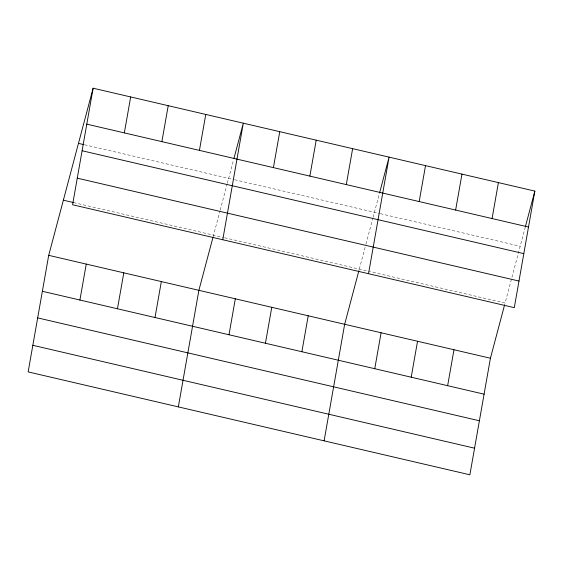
<?xml version="1.0" encoding="UTF-8"?>
<svg xmlns="http://www.w3.org/2000/svg" width="563" height="563" viewBox="0 0 563 563"><rect width="100%" height="100%" fill="white"/><g stroke="black" fill="none" stroke-linecap="round" stroke-linejoin="round"><path stroke-width="0.42" stroke-dasharray="2.81 2.11" d="M213.103 236.84L219.992 210.935M220.21 210.098L227.1 184.192M227.318 183.355L233.539 159.955M359.314 269.121L365.76 244.891M365.978 244.053L372.868 218.148M373.086 217.311L379.307 193.911M525.3 227.03L505.081 303.077L370.334 271.69M84.443 144.747L233.736 179.527M234.588 179.724L379.504 213.483M380.356 213.68L520.191 246.249M73.605 202.574L223.722 237.537M224.567 237.734L369.483 271.493"/><path stroke-width="0.84" d="M93.127 88.201L72.578 204.763L514.293 307.658L534.85 191.096L93.127 88.201L48.707 255.342L28.15 371.904L469.873 474.799L490.422 358.237L504.638 304.752M79.911 300.03L86.252 264.089M124.339 132.889L130.679 96.949M117.456 308.777L123.797 272.837M161.884 141.637L168.224 105.696M155.001 317.525L161.342 281.577M199.429 150.384L205.769 114.437M178.337 406.887L198.887 290.325L212.884 237.677M222.765 239.747L243.315 123.184L233.983 158.287M228.993 334.76L235.327 298.812M273.421 167.619L279.755 131.672M265.433 343.247L271.774 307.299M309.861 176.106L316.202 140.166M301.874 351.734L308.214 315.794M346.301 184.594L352.642 148.653M324.105 440.843L344.655 324.281L358.87 270.796M368.533 273.702L389.082 157.14L379.532 193.074M374.761 368.709L381.095 332.768M419.189 201.568L425.522 165.628M411.201 377.203L417.542 341.255M455.629 210.062L461.97 174.115M447.641 385.69L453.982 349.743M492.069 218.55L498.41 182.609M525.518 226.192L534.85 191.096M86.793 124.149L528.509 227.037M78.468 143.361L83.591 144.55M82.099 150.75L523.822 253.639M77.265 178.161L518.987 281.05M63.366 200.189L73.605 202.574M48.707 255.342L490.422 358.237M42.366 291.282L484.089 394.177M37.672 317.891L479.395 420.779M32.844 345.302L474.56 448.19"/></g></svg>
